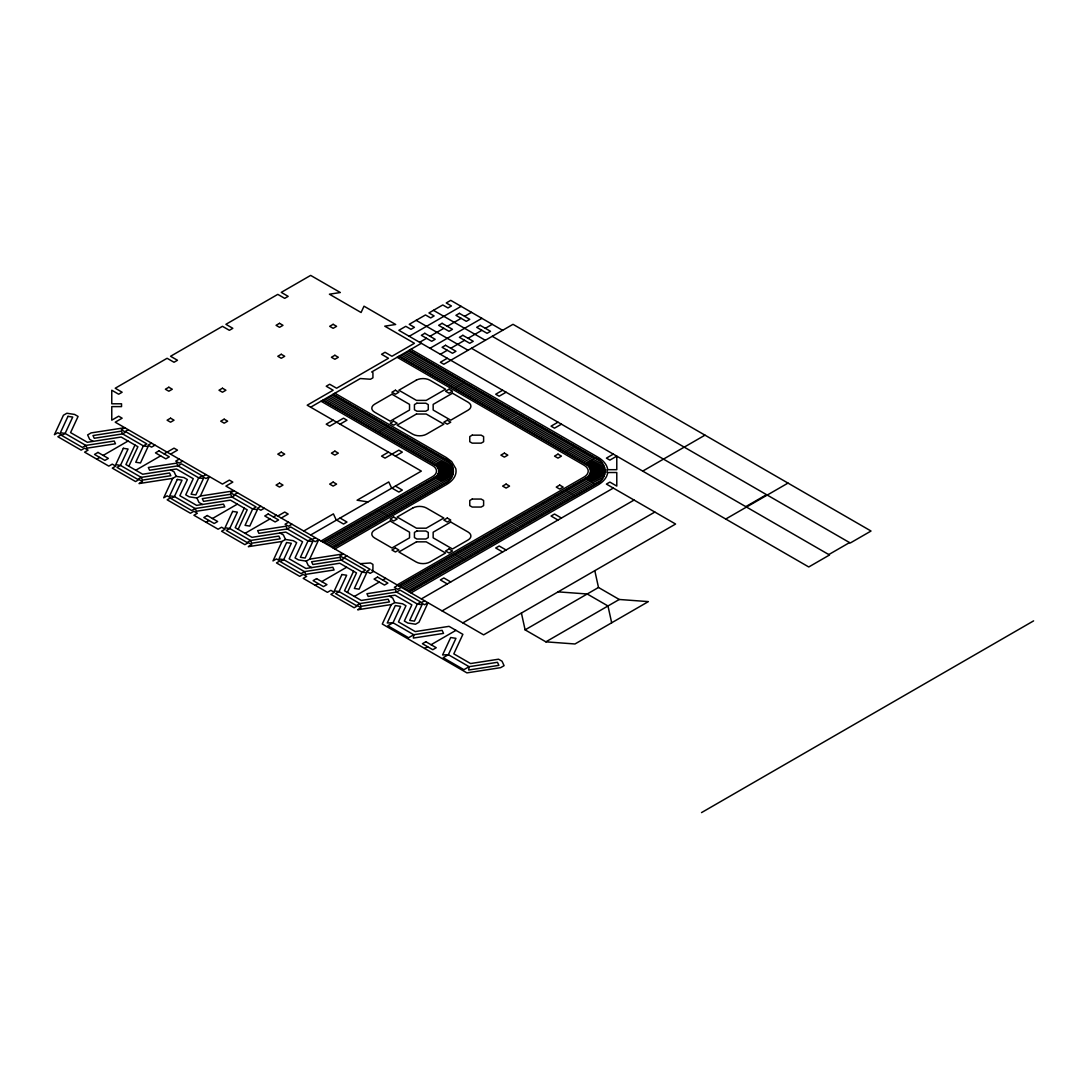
<?xml version="1.0" encoding="UTF-8"?>
<svg xmlns="http://www.w3.org/2000/svg" width="1088" height="1088" viewBox="0 0 1088 1088"><rect width="100%" height="100%" fill="white"/><g stroke="black" fill="none" stroke-linecap="round" stroke-linejoin="round"><path stroke-width="1.5" d="M322.769 400.207L434.262 464.576C440.205 466.902 440.205 475.32 434.262 477.632L322.769 542.001M333.146 394.223L444.638 458.592C456.049 463.026 456.049 479.182 444.638 483.63L333.146 547.998M398.861 356.279L585.657 464.114C592.035 466.602 592.035 475.619 585.657 478.094L398.861 585.942M409.238 350.282L596.034 458.13C607.879 462.726 607.879 479.482 596.034 484.092L409.238 591.926M607.634 472.518L607.498 473.688A34.245 19.774 0 0 1 597.761 485.085L410.965 592.933M134.98 445.033L125.922 464.549L142.678 474.232L176.487 468.996L193.242 478.679L185.749 494.836L189.203 496.822L196.928 498.018L200.382 496.019L234.097 490.81L230.629 492.81L234.097 494.809L237.551 492.81M128.846 466.235L137.904 446.719L121.135 437.05L87.339 442.272L70.57 432.602L78.078 416.446L74.61 414.446L66.885 413.25L63.43 415.249L54.4 434.71L57.854 432.711L61.322 434.71L57.854 436.71L81.151 450.146L84.606 448.147L88.06 450.146L84.606 452.146L108.814 466.126L112.282 464.127L115.736 466.126L112.282 468.126L135.565 481.562L139.019 479.563L142.487 481.562L139.019 483.562L172.734 478.353L176.188 476.354L183.913 477.55L187.367 479.55L179.874 495.706L196.629 505.376L230.438 500.154L247.194 509.823L238.136 529.339M172.734 478.353L163.703 497.814L167.158 495.815L170.612 497.814L167.158 499.814L190.441 513.25L193.909 511.251L197.363 513.25L193.909 515.25L218.117 529.23L221.571 527.231L225.039 529.23L221.571 531.23L244.868 544.666L248.322 542.667L251.777 544.666L248.322 546.666L282.037 541.457L285.491 539.458L293.216 540.654L296.67 542.654L289.177 558.81L305.932 568.48L339.742 563.244L356.497 572.927L347.439 592.443M200.382 496.019L209.413 476.558L205.958 478.557L202.504 476.558L205.958 474.572M244.27 508.137L235.212 527.653L251.981 537.336L285.79 532.1L302.546 541.783L295.052 557.94L298.506 559.926L306.231 561.122L309.686 559.123L343.4 553.914L339.932 555.914L343.4 557.913L346.854 555.914M282.037 541.457L272.993 560.918L276.461 558.919L279.915 560.918L276.461 562.918L299.744 576.354L303.198 574.355L306.666 576.354L303.198 578.354L327.42 592.334L330.874 590.335L334.329 592.334L330.874 594.334L354.158 607.77L357.626 605.771L361.08 607.77L357.626 609.77L391.326 604.561L394.794 602.562L402.506 603.758L405.974 605.744L398.466 621.914L415.235 631.584L449.045 626.348L462.876 634.345L453.818 653.861L470.574 663.544L498.562 659.206L502.017 661.205L504.084 665.666L500.63 667.665L466.915 672.874L382.296 624.022L391.326 604.561M309.686 559.123L318.716 539.662L315.262 541.661L311.794 539.662L315.262 537.676M353.573 571.241L344.515 590.757L361.27 600.44L395.08 595.204L411.849 604.874L404.342 621.044L407.81 623.03L415.521 624.226L418.989 622.227L428.019 602.766L424.551 604.765L421.097 602.766L424.551 600.766M128.248 429.706L124.794 431.705L121.339 429.706L124.794 427.706L91.079 432.915L87.625 434.914L89.692 439.375L93.16 441.374M96.71 459.136L99.702 457.409M103.17 455.41L128.058 441.034M151.545 443.142L148.077 445.142L151.545 447.141L154.999 445.142M135.755 470.234L160.657 455.858M164.111 453.859L174.026 448.147L177.48 450.133L170.571 454.131M179.207 459.122L175.753 461.122L179.207 463.121L182.675 461.122M409.238 336.301L461.122 306.354M419.614 342.298L426.537 338.3M429.991 336.301L443.836 328.318M447.29 326.318L461.122 318.335M464.59 316.336L471.498 312.338M310.651 407.198L360.305 378.542L370.478 379.236L372.926 377.835L372.926 372.667L371.702 371.96L421.342 343.291M323.694 400.751L334.07 394.754M399.786 356.81L410.162 350.826M325.421 401.744L335.798 395.76M401.513 357.816L411.903 351.818M327.148 402.737L337.525 396.753M403.254 358.809L413.63 352.811M328.875 403.743L339.252 397.746M404.981 359.802L415.358 353.818M330.602 404.736L340.979 398.752M406.708 360.808L417.085 354.81M429.991 348.282L481.875 318.335M332.343 405.742L342.72 399.745M408.435 361.801L418.812 355.817M334.07 406.735L344.447 400.751M410.162 362.807L420.539 356.81M335.798 407.742L346.174 401.744M411.903 363.8L422.28 357.816M337.525 408.734L347.902 402.737M413.63 364.793L424.007 358.809M339.252 409.727L349.629 403.743M415.358 365.799L425.734 359.802M340.979 410.734L351.37 404.736M417.085 366.792L427.462 360.808M440.368 354.28L447.29 350.282M450.745 348.282L464.59 340.299M468.044 338.3L481.875 330.317M485.343 328.318L492.252 324.319M342.72 411.726L353.097 405.742M418.812 367.798L429.189 361.801M344.447 412.733L354.824 406.735M420.539 368.791L430.916 362.807M333.146 420.186L326.223 424.17L329.678 426.17L343.522 418.186L346.977 420.186L340.054 424.17M346.174 413.726L356.551 407.742M422.28 369.798L432.657 363.8M347.902 414.732L358.278 408.734M424.007 370.79L434.384 364.793M447.29 358.278L440.368 362.263L443.836 364.262L513.006 324.319L871.026 531.026L850.272 543.007L492.252 336.301M349.629 415.725L360.006 409.727M425.734 371.783L436.111 365.799M351.37 416.718L361.746 410.734M427.462 372.79L437.838 366.792M353.097 417.724L363.474 411.726M429.189 373.782L439.566 367.798M354.824 418.717L365.201 412.733M430.916 374.789L441.293 368.791M356.551 419.723L366.928 413.726M432.657 375.782L443.034 369.798M358.278 420.716L368.655 414.732M434.384 376.788L444.761 370.79M360.006 421.709L370.382 415.725M436.111 377.781L446.488 371.783M361.746 422.715L372.123 416.718M437.838 378.774L448.215 372.79M363.474 423.708L373.85 417.724M439.566 379.78L449.942 373.782M365.201 424.714L375.578 418.717M441.293 380.773L451.67 374.789M366.928 425.707L377.305 419.723M443.034 381.779L453.41 375.782M368.655 426.714L379.032 420.716M444.761 382.772L455.138 376.788M206.013 522.24L209.005 520.513M212.459 518.514L237.361 504.138M370.382 427.706L380.759 421.709M446.488 383.765L456.865 377.781M372.123 428.699L382.5 422.715M448.215 384.771L458.592 378.774M373.85 429.706L384.227 423.708M449.942 385.764L460.319 379.78M375.578 430.698L385.954 424.714M451.67 386.77L462.046 380.773M377.305 431.705L387.682 425.707M453.41 387.763L463.787 381.779M378.91 432.63L389.286 426.632M455.015 388.688L465.392 382.704M380.637 433.622L391.014 427.638M456.742 389.694L467.119 383.697M382.364 434.629L392.741 428.631M458.47 390.687L468.846 384.703M260.834 506.246L257.38 508.246L260.834 510.245L264.302 508.246M384.105 435.622L394.482 429.638M460.197 391.694L470.574 385.696M385.832 436.628L396.209 430.63M461.924 392.686L472.301 386.689M387.559 437.621L397.936 431.623M463.665 393.679L474.042 387.695M389.286 438.614L399.663 432.63M465.392 394.686L475.769 388.688M391.014 439.62L401.39 433.622M467.119 395.678L477.496 389.694M392.741 440.613L403.131 434.629M468.846 396.685L479.223 390.687M394.482 441.619L404.858 435.622M470.574 397.678L480.95 391.694M396.209 442.612L406.586 436.628M472.301 398.684L482.678 392.686M397.936 443.605L408.313 437.621M474.042 399.677L484.418 393.679M245.058 533.338L269.946 518.962M273.414 516.963L276.406 515.236M399.663 444.611L410.04 438.614M475.769 400.67L486.146 394.686M277.794 516.038L284.716 512.054L288.17 514.039L281.262 518.038M388.484 452.132L381.562 456.13L385.03 458.13L398.861 450.133L402.329 452.132L395.406 456.13M401.39 445.604L411.767 439.62M477.496 401.676L487.873 395.678M403.131 446.61L413.508 440.613M479.223 402.669L489.6 396.685M502.629 390.225L495.72 394.223L499.174 396.222L506.097 392.224M404.858 447.603L415.235 441.619M480.95 403.675L491.327 397.678M406.586 448.61L416.962 442.612M482.678 404.668L493.054 398.684M408.313 449.602L418.69 443.605M484.418 405.661L494.795 399.677M410.04 450.595L420.417 444.611M486.146 406.667L496.522 400.67M288.51 522.226L285.056 524.226L288.51 526.225L291.965 524.226M411.767 451.602L422.144 445.604M487.873 407.66L498.25 401.676M413.508 452.594L423.885 446.61M489.6 408.666L499.977 402.669M415.235 453.601L425.612 447.603M491.327 409.659L501.704 403.675M416.962 454.594L427.339 448.61M493.054 410.666L503.431 404.668M418.69 455.6L429.066 449.602M494.795 411.658L505.172 405.661M420.417 456.593L430.794 450.595M496.522 412.651L506.899 406.667M422.144 457.586L432.521 451.602M498.25 413.658L508.626 407.66M423.885 458.592L434.262 452.594M499.977 414.65L510.354 408.666M425.612 459.585L435.989 453.601M501.704 415.657L512.081 409.659M303.742 531.026L333.404 513.89L336.328 520.186M427.339 460.591L437.716 454.594M503.431 416.65L513.808 410.666M429.066 461.584L439.443 455.6M505.172 417.656L515.549 411.658M430.794 462.59L441.17 456.593M506.899 418.649L517.276 412.651M432.521 463.583L442.898 457.586M508.626 419.642L519.003 413.658M310.651 535.01L421.342 471.104L307.197 405.198L333.146 390.225L326.223 386.226L329.678 384.241L336.6 388.226L388.484 358.278L381.562 354.28L385.03 352.281L391.938 356.279L414.433 343.291L384.758 326.169L395.665 324.482L364.004 306.19L361.08 312.501L329.419 294.209L340.326 292.522L310.651 275.4L281.262 292.373L288.17 296.358L284.716 298.357L277.794 294.372L225.91 324.319L232.832 328.318L229.364 330.317L222.455 326.318L170.571 356.279L177.48 360.264L174.026 362.263L167.103 358.278L115.219 388.226L122.142 392.224L118.674 394.223L111.765 390.225L111.765 403.798L121.543 403.798L121.543 406.613L111.765 406.613L111.765 420.186L118.674 416.187L122.142 418.186L115.219 422.185L222.455 484.092L229.364 480.094L232.832 482.093L225.91 486.091L370.138 569.35L366.683 571.35L370.138 573.349L373.592 571.35M434.262 464.576L444.638 458.592M510.476 420.716L520.853 414.732M512.203 421.709L522.58 415.725M513.944 422.715L524.321 416.718M515.671 423.708L526.048 417.724M517.398 424.714L527.775 418.717M519.126 425.707L529.502 419.723M321.028 541.008L432.521 476.639A13.546 7.82 0 0 0 436.383 470.084L436.03 469.078A13.546 7.82 0 0 0 432.521 465.582L321.028 401.214M520.853 426.714L531.23 420.716M522.58 427.706L532.957 421.709M524.321 428.699L534.698 422.715M526.048 429.706L536.425 423.708M527.775 430.698L538.152 424.714M529.502 431.705L539.879 425.707M531.23 432.698L541.606 426.714M532.957 433.704L543.347 427.706M334.873 548.991L446.366 484.622A33.102 19.108 0 0 0 455.777 468.615L451.629 461.543L446.366 457.586L334.873 393.217M534.698 434.697L545.074 428.699M557.981 422.185L551.058 426.17L554.526 428.169L561.435 424.17M536.425 435.69L546.802 429.706M538.152 436.696L548.529 430.698M539.879 437.689L550.256 431.705M541.606 438.695L551.983 432.698M543.347 439.688L553.724 433.704M545.074 440.681L555.451 434.697M546.802 441.687L557.178 435.69M548.529 442.68L558.906 436.696M550.256 443.686L560.633 437.689M551.983 444.679L562.36 438.695M553.724 445.686L564.101 439.688M315.316 585.344L318.308 583.617M321.762 581.618L346.65 567.242M555.451 446.678L565.828 440.681M557.178 447.671L567.555 441.687M558.906 448.678L569.282 442.68M360.305 563.679L370.478 562.972L372.926 564.386L372.926 569.554L371.702 570.248L483.616 634.862L675.594 524.035L606.41 484.092L609.865 482.093L616.787 486.091L616.787 472.518L606.995 472.518L606.995 469.69L616.787 469.69L616.787 456.13L609.865 460.129L606.41 458.13L613.319 454.131M560.633 449.67L571.01 443.686M562.36 450.677L572.737 444.679M564.101 451.67L574.478 445.686M565.706 452.594L576.082 446.61M567.433 453.601L577.81 447.603M569.16 454.594L579.537 448.61M570.887 455.6L581.264 449.602M572.614 456.593L582.991 450.595M574.342 457.586L584.732 451.602M576.082 458.592L586.459 452.594M577.81 459.585L588.186 453.601M579.537 460.591L589.914 454.594M581.264 461.584L591.641 455.6M582.991 462.59L593.368 456.593M354.362 596.442L379.25 582.066M382.704 580.067L385.71 578.34M584.732 463.583L595.109 457.586M585.657 464.114L596.034 458.13M397.134 584.936L583.916 477.102A14.674 8.473 0 0 0 583.916 465.12L397.134 357.272M397.814 585.33L394.359 587.33L397.814 589.329L401.268 587.33M421.342 598.917L613.319 488.077M642.722 471.104L704.983 435.159M442.095 610.898L634.073 500.058M462.849 622.88L654.84 512.054M424.606 648.448L427.611 646.721M431.066 644.722L455.954 630.346M525.11 629.857L598.495 587.479L619.249 599.474L648.366 601.61L574.981 643.974L545.863 641.838L525.11 629.857L521.41 613.034M745.783 506.641L766.537 494.659M725.75 519.03L788.011 483.086M545.863 641.838L619.249 599.474M828.798 554.567L849.551 542.586M701.529 812.6L1033.6 620.881M435.173 465.188L446.393 459.748M586.636 464.766L597.856 459.326M436.016 465.827L448.025 460.972M587.547 465.446L599.542 460.591M436.791 466.494L449.507 462.25M588.377 466.167L601.079 461.924M437.417 467.214L450.69 463.638M589.03 466.942L602.303 463.366M437.947 467.962L451.71 465.066M589.601 467.731L603.364 464.834M438.396 468.724L452.567 466.521M590.077 468.547L604.262 466.358M438.668 469.513L453.084 468.044M590.376 469.39L604.806 467.922M438.845 470.302L453.438 469.567M590.566 470.247L605.159 469.513M438.94 471.104L453.614 471.104M590.662 471.104L605.336 471.104M590.566 471.961L605.159 472.709M438.845 471.906L453.438 472.641M558.103 591.858L587.221 593.994L607.974 605.975L611.674 622.785M590.376 472.818L604.806 474.286M438.668 472.709L453.084 474.178M590.077 473.661L604.262 475.864M438.396 473.498L452.567 475.687M368.002 501.908L357.082 500.222L388.756 481.943L391.68 488.24M589.601 474.477L603.364 477.374M437.947 474.259L451.71 477.156M589.03 475.279L602.303 478.856M437.417 474.994L450.69 478.57M588.377 476.054L601.079 480.284M436.791 475.728L449.507 479.958M587.547 476.762L599.542 481.617M436.016 476.394L448.025 481.236M586.636 477.455L597.856 482.882M435.173 477.034L446.393 482.46M502.629 330.317L450.745 300.356L446.243 302.967L451.425 305.959L447.97 307.958L442.775 304.953L428.944 312.95L434.126 315.942L430.671 317.941L425.49 314.949L409.238 324.319L414.433 327.325L410.965 329.31L405.783 326.318L398.861 330.317L808.765 566.97L829.518 554.989L471.498 348.282M433.459 310.338L485.343 340.299M416.16 320.334L468.044 350.282M410.965 349.289L597.761 457.123A34.245 19.774 0 0 1 607.498 468.52L607.634 469.69M585.657 478.094L596.034 484.092M584.732 478.638L595.109 484.622M582.991 479.631L593.368 485.615M581.264 480.624L591.641 486.622M579.537 481.63L589.914 487.614M577.81 482.623L588.186 488.621M576.082 483.63L586.459 489.614M574.342 484.622L584.732 490.62M572.614 485.615L582.991 491.613M570.887 486.622L581.264 492.606M569.16 487.614L579.537 493.612M567.433 488.621L577.81 494.605M565.706 489.614L576.082 495.611M564.101 490.538L574.478 496.536M562.36 491.545L572.737 497.529M560.633 492.538L571.01 498.535M558.906 493.544L569.282 499.528M557.178 494.537L567.555 500.534M555.451 495.53L565.828 501.527M553.724 496.536L564.101 502.52M551.983 497.529L562.36 503.526M550.256 498.535L560.633 504.519M548.529 499.528L558.906 505.526M546.802 500.534L557.178 506.518M545.074 501.527L555.451 507.511M543.347 502.52L553.724 508.518M541.606 503.526L551.983 509.51M539.879 504.519L550.256 510.517M561.435 518.038L554.526 514.039L551.058 516.038L557.981 520.037M538.152 505.526L548.529 511.51M536.425 506.518L546.802 512.516M534.698 507.511L545.074 513.509M532.957 508.518L543.347 514.502M531.23 509.51L541.606 515.508M529.502 510.517L539.879 516.501M527.775 511.51L538.152 517.507M526.048 512.516L536.425 518.5M524.321 513.509L534.698 519.506M522.58 514.502L532.957 520.499M520.853 515.508L531.23 521.492M519.126 516.501L529.502 522.498M517.398 517.507L527.775 523.491M515.671 518.5L526.048 524.498M513.944 519.506L524.321 525.49M512.203 520.499L522.58 526.483M510.476 521.492L520.853 527.49M434.262 477.632L444.638 483.63M432.521 478.638L442.898 484.622M508.626 522.566L519.003 528.564M430.794 479.631L441.17 485.615M506.899 523.559L517.276 529.557M429.066 480.624L439.443 486.622M505.172 524.566L515.549 530.55M427.339 481.63L437.716 487.614M503.431 525.558L513.808 531.556M425.612 482.623L435.989 488.621M501.704 526.565L512.081 532.549M423.885 483.63L434.262 489.614M499.977 527.558L510.354 533.555M422.144 484.622L432.521 490.62M498.25 528.564L508.626 534.548M420.417 485.615L430.794 491.613M496.522 529.557L506.899 535.554M418.69 486.622L429.066 492.606M494.795 530.55L505.172 536.547M416.962 487.614L427.339 493.612M493.054 531.556L503.431 537.54M415.235 488.621L425.612 494.605M491.327 532.549L501.704 538.546M413.508 489.614L423.885 495.611M489.6 533.555L499.977 539.539M411.767 490.62L422.144 496.604M487.873 534.548L498.25 540.546M410.04 491.613L420.417 497.61M486.146 535.554L496.522 541.538M408.313 492.606L418.69 498.603M484.418 536.547L494.795 542.545M395.406 486.091L402.329 490.076L398.861 492.075L391.938 488.077M506.097 549.998L499.174 545.999L495.72 547.998L502.629 551.983M406.586 493.612L416.962 499.596M482.678 537.54L493.054 543.538M404.858 494.605L415.235 500.602M480.95 538.546L491.327 544.53M403.131 495.611L413.508 501.595M479.223 539.539L489.6 545.537M401.39 496.604L411.767 502.602M477.496 540.546L487.873 546.53M399.663 497.61L410.04 503.594M475.769 541.538L486.146 547.536M397.936 498.603L408.313 504.587M474.042 542.545L484.418 548.529M396.209 499.596L406.586 505.594M472.301 543.538L482.678 549.522M394.482 500.602L404.858 506.586M470.574 544.53L480.95 550.528M392.741 501.595L403.131 507.593M468.846 545.537L479.223 551.521M391.014 502.602L401.39 508.586M467.119 546.53L477.496 552.527M389.286 503.594L399.663 509.592M465.392 547.536L475.769 553.52M387.559 504.587L397.936 510.585M463.665 548.529L474.042 554.526M385.832 505.594L396.209 511.578M461.924 549.522L472.301 555.519M384.105 506.586L394.482 512.584M460.197 550.528L470.574 556.512M382.364 507.593L392.741 513.577M458.47 551.521L468.846 557.518M380.637 508.586L391.014 514.583M456.742 552.527L467.119 558.511M378.91 509.592L389.286 515.576M455.015 553.52L465.392 559.518M377.305 510.517L387.682 516.501M453.41 554.445L463.787 560.442M375.578 511.51L385.954 517.507M451.67 555.451L462.046 561.435M373.85 512.516L384.227 518.5M449.942 556.444L460.319 562.442M372.123 513.509L382.5 519.506M448.215 557.45L458.592 563.434M370.382 514.502L380.759 520.499M446.488 558.443L456.865 564.441M368.655 515.508L379.032 521.492M444.761 559.436L455.138 565.434M366.928 516.501L377.305 522.498M443.034 560.442L453.41 566.426M365.201 517.507L375.578 523.491M441.293 561.435L451.67 567.433M363.474 518.5L373.85 524.498M439.566 562.442L449.942 568.426M361.746 519.506L372.123 525.49M437.838 563.434L448.215 569.432M360.006 520.499L370.382 526.483M436.111 564.441L446.488 570.425M358.278 521.492L368.655 527.49M434.384 565.434L444.761 571.418M356.551 522.498L366.928 528.482M432.657 566.426L443.034 572.424M354.824 523.491L365.201 529.489M430.916 567.433L441.293 573.417M353.097 524.498L363.474 530.482M429.189 568.426L439.566 574.423M340.054 518.038L346.977 522.036L343.522 524.035L336.6 520.037M450.745 581.944L443.836 577.946L440.368 579.945L447.29 583.943M351.37 525.49L361.746 531.488M427.462 569.432L437.838 575.416M349.629 526.483L360.006 532.481M425.734 570.425L436.111 576.422M347.902 527.49L358.278 533.474M424.007 571.418L434.384 577.415M346.174 528.482L356.551 534.48M422.28 572.424L432.657 578.408M344.447 529.489L354.824 535.473M420.539 573.417L430.916 579.414M342.72 530.482L353.097 536.479M418.812 574.423L429.189 580.407M340.979 531.488L351.37 537.472M417.085 575.416L427.462 581.414M339.252 532.481L349.629 538.478M415.358 576.422L425.734 582.406M337.525 533.474L347.902 539.471M413.63 577.415L424.007 583.413M335.798 534.48L346.174 540.464M411.903 578.408L422.28 584.406M334.07 535.473L344.447 541.47M410.162 579.414L420.539 585.398M332.343 536.479L342.72 542.463M408.435 580.407L418.812 586.405M330.602 537.472L340.979 543.47M406.708 581.414L417.085 587.398M328.875 538.478L339.252 544.462M404.981 582.406L415.358 588.404M327.148 539.471L337.525 545.455M403.254 583.413L413.63 589.397M325.421 540.464L335.798 546.462M401.513 584.406L411.903 590.39M323.694 541.47L334.07 547.454M399.786 585.398L410.162 591.396M170.666 469.894L174.121 471.893L176.188 476.354M279.956 532.998L283.424 534.997L285.491 539.458M389.259 596.102L392.727 598.101L394.794 602.562M202.45 504.478L198.995 502.479L196.928 498.018M311.753 567.582L308.298 565.583L306.231 561.122M594.796 570.67L598.495 587.479M413.766 634.739L413.358 638.071L443.537 633.393L442.122 630.346L413.766 634.739L408.585 637.731L387.831 625.75L393.013 622.758L400.615 606.383L395.325 605.567L387.246 622.989L393.013 622.758L413.766 634.739M469.118 666.686L468.697 670.018L498.875 665.353L497.461 662.306L469.118 666.686L463.923 669.678L443.17 657.696L448.365 654.704L455.954 638.343L450.677 637.514L442.585 654.949L448.365 654.704L469.118 666.686M67.986 416.337L60.398 432.711L65.117 433.446L85.87 445.427L87.135 448.147L115.491 443.768L114.226 441.034L85.87 445.427L82.416 447.426L61.662 435.445L65.117 433.446L72.719 417.071L67.986 416.337M123.338 448.297L115.736 464.658L120.455 465.392L141.222 477.374L142.487 480.107L170.83 475.714L169.565 472.994L141.222 477.374L137.754 479.373L117.001 467.391L120.455 465.392L128.058 449.031L123.338 448.297M143.358 445.876L135.755 462.25L140.488 462.971L148.077 446.61L143.358 445.876L122.604 433.894L121.339 431.161L92.983 435.554L94.248 438.274L122.604 433.894L126.058 431.895L146.812 443.877L143.358 445.876M177.29 479.441L169.687 495.815L174.42 496.55L195.174 508.531L196.438 511.251L224.781 506.872L223.516 504.138L195.174 508.531L191.706 510.53L170.952 498.535L174.42 496.55L182.009 480.175L177.29 479.441M198.696 477.822L191.107 494.197L195.826 494.931L203.429 478.557L198.696 477.822L177.942 465.841L176.678 463.121L148.335 467.5L149.6 470.234L177.942 465.841L181.41 463.855L202.164 475.837L198.696 477.822M232.628 511.401L225.039 527.762L229.758 528.496L250.512 540.478L251.777 543.211L280.133 538.818L278.868 536.098L250.512 540.478L247.058 542.477L226.304 530.495L229.758 528.496L237.361 512.135L232.628 511.401M252.661 508.98L245.058 525.354L249.778 526.075L257.38 509.714L252.661 508.98L231.907 496.998L230.629 494.265L202.286 498.658L203.551 501.378L231.907 496.998L235.362 494.999L256.115 506.981L252.661 508.98M286.593 542.545L278.99 558.919L283.71 559.654L304.463 571.635L305.742 574.355L334.084 569.976L332.819 567.242L304.463 571.635L301.009 573.634L280.255 561.639L283.71 559.654L291.312 543.279L286.593 542.545M307.999 540.926L300.41 557.301L305.13 558.035L312.732 541.661L307.999 540.926L287.246 528.945L285.981 526.225L257.625 530.604L258.89 533.338L287.246 528.945L290.7 526.959L311.454 538.941L307.999 540.926M341.931 574.505L334.329 590.866L339.062 591.6L359.815 603.582L361.08 606.315L389.436 601.922L388.171 599.202L359.815 603.582L356.361 605.581L335.607 593.599L339.062 591.6L346.65 575.239L341.931 574.505M361.95 572.084L354.362 588.445L359.081 589.179L366.683 572.818L361.95 572.084L341.197 560.102L339.932 557.369L311.59 561.762L312.854 564.482L341.197 560.102L344.665 558.103L365.418 570.085L361.95 572.084M417.302 604.03L409.7 620.405L414.433 621.139L422.022 604.765L417.302 604.03L396.549 592.049L395.284 589.329L366.928 593.708L368.193 596.442L396.549 592.049L400.003 590.063L420.757 602.045L417.302 604.03M168.83 387.233L165.376 389.232L168.83 391.218L172.298 389.232L168.83 387.233M279.521 323.326L276.066 325.326L279.521 327.325L282.989 325.326L279.521 323.326M97.974 452.418L94.52 454.417L104.897 460.401L108.351 458.402L97.974 452.418M170.571 418.186L167.103 420.186L170.571 422.185L174.026 420.186L170.571 418.186M222.455 388.226L218.987 390.225L222.455 392.224L225.91 390.225L222.455 388.226M281.262 354.28L277.794 356.279L281.262 358.278L284.716 356.279L281.262 354.28M333.146 324.319L329.678 326.318L333.146 328.318L336.6 326.318L333.146 324.319M158.916 450.867L155.462 452.866L165.838 458.85L169.293 456.865L158.916 450.867M224.182 419.179L220.728 421.178L224.182 423.178L227.637 421.178L224.182 419.179M334.873 355.273L331.405 357.272L334.873 359.271L338.327 357.272L334.873 355.273M424.81 333.309L421.342 335.308L431.718 341.292L435.186 339.306L424.81 333.309M442.095 323.326L438.641 325.326L449.018 331.31L452.472 329.31L442.095 323.326M459.394 313.344L455.94 315.33L466.317 321.327L469.771 319.328L459.394 313.344M445.563 345.29L442.095 347.29L452.472 353.274L455.94 351.288L445.563 345.29M462.849 335.308L459.394 337.307L469.771 343.291L473.239 341.292L462.849 335.308M480.148 325.326L476.694 327.325L487.07 333.309L490.525 331.31L480.148 325.326M281.262 452.132L277.794 454.131L281.262 456.13L284.716 454.131L281.262 452.132M395.406 390.225L391.938 392.224L395.406 394.223L398.861 392.224L395.406 390.225M391.938 394.223L374.653 404.206A9.778 5.644 0 0 0 374.653 412.189L390.211 421.178L409.537 410.026L409.537 404.382L391.938 394.223M416.16 380.242L398.861 390.225L416.459 400.384L426.238 400.384L445.563 389.232L429.991 380.242A9.778 5.644 0 0 0 416.16 380.242M207.278 515.522L203.823 517.521L214.2 523.505L217.654 521.506L207.278 515.522M416.881 403.213L414.433 404.614L414.433 409.782L416.881 411.196L425.816 411.196L428.264 409.782L428.264 404.614L425.816 403.213L416.881 403.213M279.521 483.086L276.066 485.085L279.521 487.084L282.989 485.085L279.521 483.086M334.873 451.139L331.405 453.138L334.873 455.124L338.327 453.138L334.873 451.139M393.679 421.178L390.211 423.178L393.679 425.177L397.134 423.178L393.679 421.178M449.018 389.232L445.563 391.218L449.018 393.217L452.472 391.218L449.018 389.232M416.459 414.025L397.134 425.177L412.706 434.166A9.778 5.644 0 0 0 426.537 434.166L443.836 424.17L426.238 414.025L416.459 414.025M452.472 393.217L433.16 404.382L433.16 410.026L450.745 420.186L468.044 410.203A9.778 5.644 0 0 0 468.044 402.206L452.472 393.217M268.219 513.971L264.765 515.97L275.142 521.954L278.596 519.969L268.219 513.971M333.146 482.093L329.678 484.092L333.146 486.091L336.6 484.092L333.146 482.093M447.29 420.186L443.836 422.185L447.29 424.17L450.745 422.185L447.29 420.186M472.219 435.159L469.771 436.574L469.771 441.742L472.219 443.142L481.168 443.142L483.616 441.742L483.616 436.574L481.168 435.159L472.219 435.159M393.679 517.045L390.211 519.03L393.679 521.03L397.134 519.03L393.679 517.045M504.37 453.138L500.902 455.124L504.37 457.123L507.824 455.124L504.37 453.138M390.211 521.03L374.653 530.019A9.778 5.644 0 0 0 374.653 538.002L391.938 547.998L409.537 537.839L409.537 532.195L390.211 521.03M412.706 508.055L397.134 517.045L416.459 528.197L426.238 528.197L443.836 518.038L426.537 508.055A9.778 5.644 0 0 0 412.706 508.055M316.581 578.626L313.113 580.611L323.49 586.609L326.958 584.61L316.581 578.626M416.881 531.026L414.433 532.426L414.433 537.594L416.881 539.009L425.816 539.009L428.264 537.594L428.264 532.426L425.816 531.026L416.881 531.026M472.219 499.066L469.771 500.48L469.771 505.648L472.219 507.049L481.168 507.049L483.616 505.648L483.616 500.48L481.168 499.066L472.219 499.066M395.406 547.998L391.938 549.998L395.406 551.983L398.861 549.998L395.406 547.998M447.29 518.038L443.836 520.037L447.29 522.036L450.745 520.037L447.29 518.038M506.097 484.092L502.629 486.091L506.097 488.077L509.551 486.091L506.097 484.092M557.981 454.131L554.526 456.13L557.981 458.13L561.435 456.13L557.981 454.131M416.459 541.838L398.861 551.983L416.16 561.979A9.778 5.644 0 0 0 429.991 561.979L445.563 552.99L426.238 541.838L416.459 541.838M450.745 522.036L433.16 532.195L433.16 537.839L452.472 548.991L468.044 540.002A9.778 5.644 0 0 0 468.044 532.018L450.745 522.036M377.522 577.075L374.068 579.074L384.445 585.058L387.899 583.073L377.522 577.075M449.018 548.991L445.563 550.99L449.018 552.99L452.472 550.99L449.018 548.991M559.708 485.085L556.254 487.084L559.708 489.083L563.162 487.084L559.708 485.085M425.87 641.73L422.416 643.715L432.793 649.713L436.247 647.714L425.87 641.73"/></g></svg>
